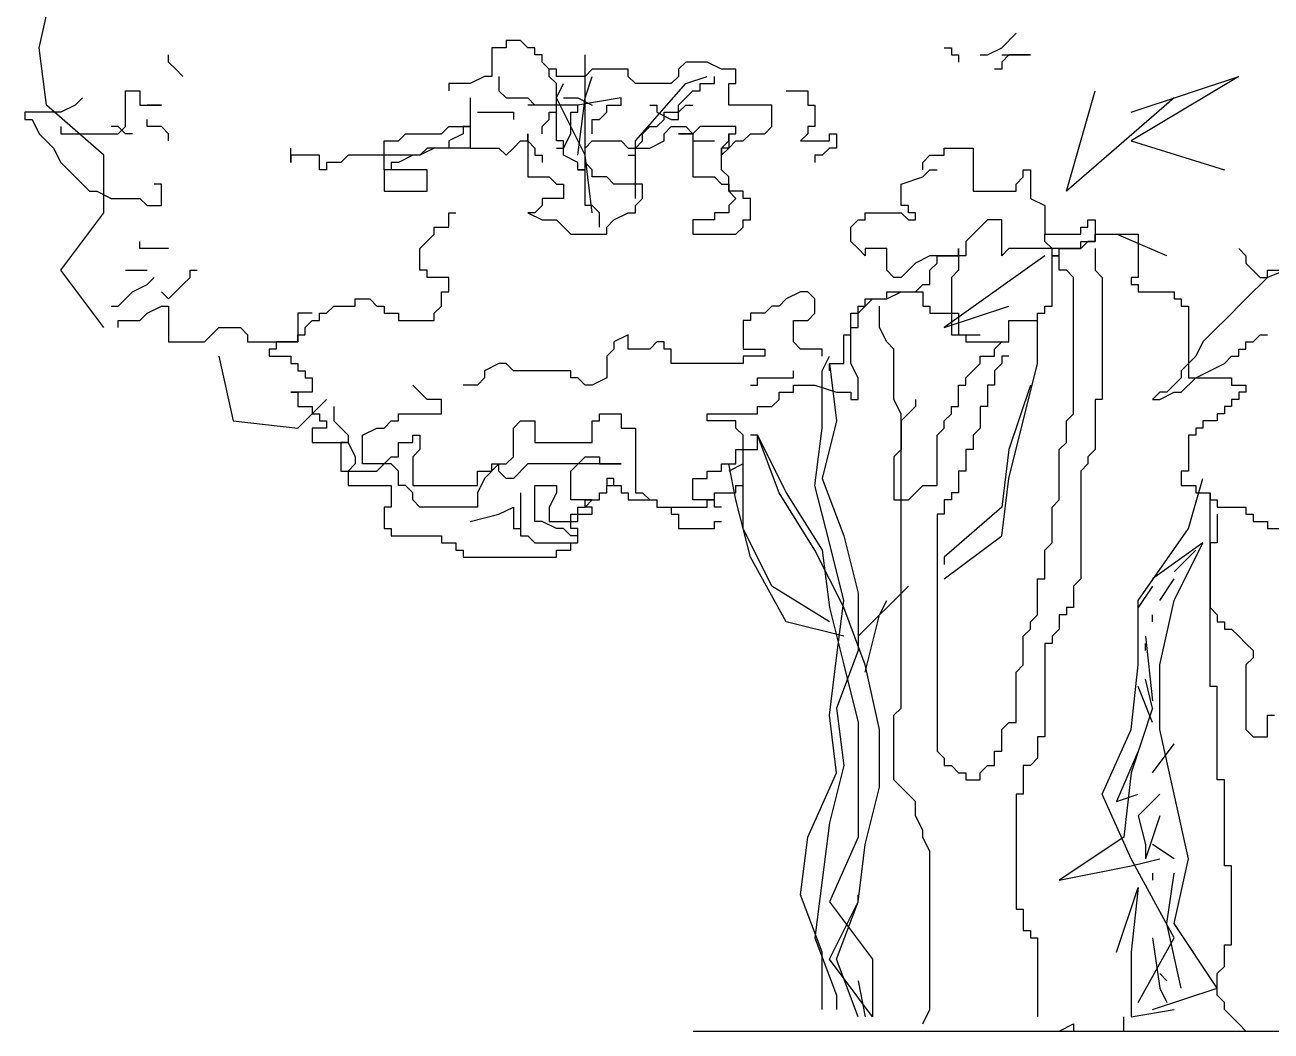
# Model space of a CAD drawing. Header units: millimetres. Extents: x 21129 to 2803301, y -510327 to 166837.
# Drawn here: x 321889 to 328290, y -112889 to -107722 of the extents above; entities that cross this region are included whole.
import ezdxf

# ---------------------------------------------------------------- set-up
doc = ezdxf.new("R2010")
doc.units = ezdxf.units.MM
doc.layers.add('....13_TNT_F_TREE', color=76, linetype='Continuous', transparency=0.5)

# ---------------------------------------------------------------- blocks, each defined once
blk = doc.blocks.new('md-cay2')
for p, q in [((-1679.6, 2525.1), (-1642.7, 2691)), ((792, 2525.1), (828.9, 2562)), ((-443.8, 2543.6), (-480.7, 2543.6)), ((-480.7, 2543.6), (-480.7, 2525.1)), ((-425.4, 2525.1), (-443.8, 2543.6)), ((-1661.1, 2377.7), (-1679.6, 2525.1)), ((-1347.6, 2488.3), (-1347.6, 2506.7)), ((-480.7, 2525.1), (-517.6, 2525.1)), ((-517.6, 2525.1), (-517.6, 2451.4)), ((-406.9, 2525.1), (-425.4, 2525.1)), ((-406.9, 2506.7), (-406.9, 2525.1)), ((-388.5, 2506.7), (-406.9, 2506.7)), ((-388.5, 2488.3), (-388.5, 2506.7)), ((-277.8, 2119.6), (-277.8, 2506.7)), ((644.4, 2525.1), (662.9, 2525.1)), ((662.9, 2525.1), (662.9, 2506.7)), ((662.9, 2506.7), (681.3, 2506.7)), ((681.3, 2506.7), (681.3, 2488.3)), ((736.6, 2506.7), (755.1, 2506.7)), ((755.1, 2506.7), (792, 2525.1)), ((792, 2506.7), (865.7, 2506.7)), ((810.4, 2506.7), (792, 2488.3)), ((865.7, 2506.7), (810.4, 2506.7)), ((-1329.1, 2469.8), (-1347.6, 2488.3)), ((-1310.7, 2451.4), (-1329.1, 2469.8)), ((-370, 2469.8), (-388.5, 2488.3)), ((-351.6, 2469.8), (-370, 2469.8)), ((-370, 2451.4), (-370, 2469.8)), ((-351.6, 2451.4), (-351.6, 2469.8)), ((-259.4, 2469.8), (-277.8, 2451.4)), ((-167.1, 2469.8), (-259.4, 2469.8)), ((-167.1, 2451.4), (-167.1, 2469.8)), ((-19.6, 2488.3), (-38, 2469.8)), ((-38, 2469.8), (-38, 2451.4)), ((35.8, 2488.3), (-19.6, 2488.3)), ((72.6, 2469.8), (35.8, 2488.3)), ((109.5, 2469.8), (72.6, 2469.8)), ((109.5, 2433), (109.5, 2469.8)), ((792, 2469.8), (773.5, 2469.8)), ((792, 2488.3), (792, 2469.8)), ((-572.9, 2433), (-628.2, 2433)), ((-628.2, 2433), (-628.2, 2414.6)), ((-536, 2451.4), (-572.9, 2433)), ((-517.6, 2451.4), (-536, 2451.4)), ((-499.1, 2451.4), (-499.1, 2414.6)), ((-351.6, 2433), (-370, 2451.4)), ((-277.8, 2451.4), (-351.6, 2451.4)), ((-351.6, 2285.5), (-351.6, 2433)), ((-351.6, 2396.1), (-333.1, 2433)), ((-277.8, 2396.1), (-259.4, 2451.4)), ((-148.7, 2433), (-167.1, 2451.4)), ((-56.5, 2433), (-148.7, 2433)), ((-148.7, 2285.5), (-19.6, 2433)), ((-38, 2451.4), (-56.5, 2433)), ((-19.6, 2433), (35.8, 2451.4)), ((17.3, 2433), (54.2, 2433)), ((17.3, 2414.6), (17.3, 2433)), ((54.2, 2433), (54.2, 2451.4)), ((91.1, 2377.7), (91.1, 2433)), ((91.1, 2433), (109.5, 2433)), ((1124, 2359.3), (1400.6, 2451.4)), ((1400.6, 2451.4), (1124, 2285.5)), ((-1458.2, 2322.4), (-1458.2, 2414.6)), ((-1458.2, 2414.6), (-1421.3, 2414.6)), ((-1421.3, 2414.6), (-1421.3, 2377.7)), ((-499.1, 2414.6), (-480.7, 2396.1)), ((-19.6, 2396.1), (-1.1, 2414.6)), ((-1.1, 2414.6), (17.3, 2414.6)), ((238.6, 2414.6), (294, 2414.6)), ((294, 2414.6), (294, 2377.7)), ((958, 2156.5), (1031.7, 2414.6)), ((-1513.6, 2248.7), (-1661.1, 2377.7)), ((-1587.3, 2377.7), (-1624.2, 2359.3)), ((-1568.9, 2396.1), (-1587.3, 2377.7)), ((-1421.3, 2377.7), (-1366, 2377.7)), ((-1366, 2377.7), (-1402.9, 2377.7)), ((-572.9, 2396.1), (-572.9, 2267.1)), ((-480.7, 2396.1), (-425.4, 2396.1)), ((-425.4, 2396.1), (-406.9, 2377.7)), ((-296.2, 2377.7), (-425.4, 2377.7)), ((-277.8, 2248.7), (-351.6, 2396.1)), ((-333.1, 2396.1), (-296.2, 2396.1)), ((-185.6, 2396.1), (-296.2, 2377.7)), ((-296.2, 2396.1), (-259.4, 2377.7)), ((-296.2, 2248.7), (-277.8, 2396.1)), ((-296.2, 2359.3), (-296.2, 2377.7)), ((-222.5, 2359.3), (-222.5, 2377.7)), ((-222.5, 2377.7), (-185.6, 2377.7)), ((-185.6, 2377.7), (-185.6, 2396.1)), ((-111.8, 2377.7), (-93.4, 2377.7)), ((-93.4, 2377.7), (-93.4, 2359.3)), ((-38, 2377.7), (-19.6, 2396.1)), ((-38, 2359.3), (-19.6, 2377.7)), ((-38, 2359.3), (-38, 2377.7)), ((-19.6, 2377.7), (-1.1, 2377.7)), ((201.8, 2377.7), (91.1, 2377.7)), ((201.8, 2322.4), (201.8, 2377.7)), ((294, 2377.7), (312.4, 2377.7)), ((312.4, 2377.7), (312.4, 2322.4)), ((1234.6, 2396.1), (958, 2156.5)), ((-1624.2, 2359.3), (-1716.4, 2359.3)), ((-1716.4, 2359.3), (-1716.4, 2340.8)), ((-1716.4, 2340.8), (-1698, 2340.8)), ((-1698, 2340.8), (-1679.6, 2304)), ((-1402.9, 2322.4), (-1402.9, 2340.8)), ((-554.5, 2359.3), (-462.2, 2359.3)), ((-462.2, 2359.3), (-462.2, 2340.8)), ((-388.5, 2322.4), (-370, 2340.8)), ((-370, 2340.8), (-370, 2359.3)), ((-370, 2359.3), (-351.6, 2359.3)), ((-314.7, 2304), (-314.7, 2359.3)), ((-314.7, 2359.3), (-296.2, 2359.3)), ((-259.4, 2304), (-259.4, 2340.8)), ((-259.4, 2340.8), (-240.9, 2340.8)), ((-240.9, 2340.8), (-222.5, 2359.3)), ((-93.4, 2359.3), (-56.5, 2340.8)), ((-93.4, 2322.4), (-74.9, 2340.8)), ((-74.9, 2340.8), (-74.9, 2359.3)), ((-74.9, 2359.3), (-38, 2359.3)), ((-56.5, 2340.8), (-38, 2340.8)), ((-38, 2340.8), (-38, 2359.3)), ((-1624.2, 2322.4), (-1624.2, 2304)), ((-1476.7, 2322.4), (-1495.1, 2322.4)), ((-1476.7, 2304), (-1458.2, 2322.4)), ((-1458.2, 2304), (-1476.7, 2322.4)), ((-1366, 2322.4), (-1402.9, 2322.4)), ((-1347.6, 2304), (-1366, 2322.4)), ((-646.7, 2304), (-628.2, 2322.4)), ((-628.2, 2322.4), (-572.9, 2322.4)), ((-572.9, 2322.4), (-591.3, 2322.4)), ((-591.3, 2322.4), (-591.3, 2304)), ((-388.5, 2304), (-388.5, 2322.4)), ((-130.2, 2304), (-111.8, 2322.4)), ((-111.8, 2322.4), (-93.4, 2322.4)), ((-74.9, 2304), (-56.5, 2322.4)), ((-56.5, 2322.4), (-19.6, 2322.4)), ((-19.6, 2322.4), (-1.1, 2304)), ((17.3, 2322.4), (-1.1, 2304)), ((109.5, 2322.4), (17.3, 2322.4)), ((109.5, 2304), (109.5, 2322.4)), ((183.3, 2304), (201.8, 2322.4)), ((312.4, 2322.4), (294, 2322.4)), ((294, 2322.4), (294, 2304)), ((-1679.6, 2304), (-1642.7, 2267.1)), ((-1624.2, 2304), (-1476.7, 2304)), ((-1439.8, 2304), (-1458.2, 2304)), ((-1347.6, 2285.5), (-1347.6, 2304)), ((-794.2, 2211.8), (-794.2, 2285.5)), ((-794.2, 2285.5), (-757.3, 2285.5)), ((-757.3, 2285.5), (-738.9, 2304)), ((-738.9, 2304), (-646.7, 2304)), ((-591.3, 2304), (-628.2, 2285.5)), ((-628.2, 2285.5), (-628.2, 2267.1)), ((-462.2, 2267.1), (-443.8, 2285.5)), ((-443.8, 2285.5), (-425.4, 2285.5)), ((-425.4, 2285.5), (-425.4, 2304)), ((-425.4, 2304), (-425.4, 2193.4)), ((-425.4, 2285.5), (-406.9, 2267.1)), ((-333.1, 2285.5), (-351.6, 2285.5)), ((-333.1, 2267.1), (-314.7, 2304)), ((-333.1, 2248.7), (-333.1, 2285.5)), ((-277.8, 2267.1), (-259.4, 2285.5)), ((-259.4, 2285.5), (-185.6, 2285.5)), ((-185.6, 2285.5), (-167.1, 2267.1)), ((-148.7, 2267.1), (-130.2, 2285.5)), ((-148.7, 2138.1), (-148.7, 2285.5)), ((-130.2, 2285.5), (-130.2, 2304)), ((-111.8, 2267.1), (-74.9, 2285.5)), ((-74.9, 2285.5), (-74.9, 2304)), ((-1.1, 2304), (-38, 2304)), ((-38, 2304), (-1.1, 2304)), ((-1.1, 2304), (-1.1, 2193.4)), ((-1.1, 2304), (-1.1, 2285.5)), ((-1.1, 2285.5), (54.2, 2285.5)), ((72.6, 2267.1), (91.1, 2285.5)), ((91.1, 2304), (91.1, 2267.1)), ((91.1, 2285.5), (91.1, 2304)), ((91.1, 2304), (109.5, 2304)), ((91.1, 2267.1), (109.5, 2285.5)), ((109.5, 2285.5), (128, 2285.5)), ((128, 2285.5), (146.4, 2304)), ((146.4, 2304), (183.3, 2304)), ((294, 2304), (275.5, 2285.5)), ((275.5, 2285.5), (349.3, 2285.5)), ((349.3, 2285.5), (349.3, 2304)), ((349.3, 2304), (367.7, 2304)), ((367.7, 2304), (367.7, 2267.1)), ((1124, 2285.5), (1363.7, 2211.8)), ((-1642.7, 2267.1), (-1624.2, 2230.2)), ((-1513.6, 2101.2), (-1513.6, 2248.7)), ((-1034, 2230.2), (-1034, 2267.1)), ((-960.2, 2248.7), (-1034, 2248.7)), ((-1034, 2248.7), (-1034, 2230.2)), ((-960.2, 2211.8), (-960.2, 2248.7)), ((-886.5, 2248.7), (-904.9, 2230.2)), ((-702, 2248.7), (-886.5, 2248.7)), ((-720.5, 2248.7), (-757.3, 2230.2)), ((-702, 2248.7), (-720.5, 2248.7)), ((-683.6, 2267.1), (-702, 2248.7)), ((-665.1, 2267.1), (-702, 2248.7)), ((-572.9, 2267.1), (-683.6, 2267.1)), ((-628.2, 2267.1), (-665.1, 2267.1)), ((-572.9, 2267.1), (-499.1, 2267.1)), ((-499.1, 2267.1), (-480.7, 2248.7)), ((-480.7, 2248.7), (-462.2, 2267.1)), ((-406.9, 2267.1), (-406.9, 2248.7)), ((-406.9, 2248.7), (-388.5, 2248.7)), ((-388.5, 2248.7), (-388.5, 2230.2)), ((-351.6, 2267.1), (-333.1, 2267.1)), ((-296.2, 2230.2), (-333.1, 2248.7)), ((-277.8, 2230.2), (-277.8, 2267.1)), ((-259.4, 2101.2), (-277.8, 2248.7)), ((-167.1, 2267.1), (-111.8, 2267.1)), ((-167.1, 2248.7), (-148.7, 2248.7)), ((-148.7, 2248.7), (-148.7, 2267.1)), ((72.6, 2248.7), (91.1, 2267.1)), ((91.1, 2267.1), (72.6, 2267.1)), ((72.6, 2267.1), (72.6, 2248.7)), ((72.6, 2248.7), (72.6, 2267.1)), ((72.6, 2211.8), (72.6, 2248.7)), ((330.9, 2248.7), (312.4, 2248.7)), ((312.4, 2248.7), (312.4, 2230.2)), ((349.3, 2267.1), (330.9, 2248.7)), ((367.7, 2267.1), (349.3, 2267.1)), ((589.1, 2230.2), (607.5, 2248.7)), ((607.5, 2248.7), (644.4, 2248.7)), ((644.4, 2267.1), (718.2, 2267.1)), ((644.4, 2248.7), (644.4, 2267.1)), ((718.2, 2267.1), (718.2, 2156.5)), ((-1624.2, 2230.2), (-1587.3, 2193.4)), ((-941.8, 2211.8), (-960.2, 2211.8)), ((-904.9, 2230.2), (-941.8, 2230.2)), ((-941.8, 2230.2), (-941.8, 2211.8)), ((-775.8, 2211.8), (-794.2, 2211.8)), ((-794.2, 2211.8), (-794.2, 2156.5)), ((-683.6, 2211.8), (-794.2, 2211.8)), ((-757.3, 2230.2), (-775.8, 2230.2)), ((-775.8, 2230.2), (-775.8, 2211.8)), ((-683.6, 2156.5), (-683.6, 2211.8)), ((-296.2, 2211.8), (-296.2, 2230.2)), ((-296.2, 2211.8), (-277.8, 2211.8)), ((-277.8, 2211.8), (-296.2, 2211.8)), ((-259.4, 2211.8), (-277.8, 2230.2)), ((-259.4, 2193.4), (-259.4, 2211.8)), ((91.1, 2193.4), (72.6, 2211.8)), ((589.1, 2211.8), (589.1, 2230.2)), ((589.1, 2193.4), (607.5, 2211.8)), ((607.5, 2211.8), (626, 2211.8)), ((847.3, 2193.4), (847.3, 2211.8)), ((847.3, 2211.8), (865.7, 2211.8)), ((865.7, 2211.8), (865.7, 2138.1)), ((-1587.3, 2193.4), (-1568.9, 2174.9)), ((-425.4, 2193.4), (-370, 2193.4)), ((-370, 2193.4), (-351.6, 2174.9)), ((-222.5, 2193.4), (-259.4, 2193.4)), ((-204, 2174.9), (-222.5, 2193.4)), ((-1.1, 2193.4), (54.2, 2193.4)), ((54.2, 2193.4), (72.6, 2174.9)), ((91.1, 2156.5), (91.1, 2193.4)), ((533.7, 2174.9), (589.1, 2193.4)), ((828.9, 2174.9), (847.3, 2193.4)), ((-1568.9, 2174.9), (-1550.4, 2156.5)), ((-1550.4, 2156.5), (-1532, 2156.5)), ((-1532, 2156.5), (-1495.1, 2138.1)), ((-1366, 2174.9), (-1384.4, 2174.9)), ((-1366, 2119.6), (-1366, 2174.9)), ((-794.2, 2156.5), (-683.6, 2156.5)), ((-351.6, 2174.9), (-333.1, 2174.9)), ((-333.1, 2174.9), (-333.1, 2138.1)), ((-130.2, 2174.9), (-204, 2174.9)), ((-130.2, 2138.1), (-130.2, 2174.9)), ((72.6, 2174.9), (91.1, 2174.9)), ((91.1, 2174.9), (91.1, 2156.5)), ((91.1, 2156.5), (109.5, 2138.1)), ((128, 2156.5), (91.1, 2156.5)), ((128, 2138.1), (128, 2156.5)), ((533.7, 2119.6), (533.7, 2174.9)), ((718.2, 2156.5), (828.9, 2156.5)), ((828.9, 2156.5), (828.9, 2174.9)), ((-1495.1, 2138.1), (-1421.3, 2138.1)), ((-1421.3, 2138.1), (-1402.9, 2119.6)), ((-1402.9, 2119.6), (-1366, 2119.6)), ((-388.5, 2119.6), (-406.9, 2101.2)), ((-333.1, 2138.1), (-388.5, 2138.1)), ((-388.5, 2138.1), (-388.5, 2119.6)), ((-259.4, 2119.6), (-277.8, 2119.6)), ((-240.9, 2101.2), (-259.4, 2119.6)), ((-148.7, 2119.6), (-130.2, 2138.1)), ((-148.7, 2101.2), (-148.7, 2119.6)), ((109.5, 2138.1), (91.1, 2119.6)), ((91.1, 2119.6), (91.1, 2101.2)), ((146.4, 2138.1), (128, 2138.1)), ((146.4, 2082.8), (146.4, 2138.1)), ((552.2, 2119.6), (533.7, 2119.6)), ((552.2, 2101.2), (552.2, 2119.6)), ((865.7, 2138.1), (902.6, 2119.6)), ((902.6, 2119.6), (902.6, 2045.9)), ((-1624.2, 1953.8), (-1513.6, 2101.2)), ((-628.2, 2064.3), (-628.2, 2101.2)), ((-628.2, 2101.2), (-609.8, 2101.2)), ((-425.4, 2101.2), (-388.5, 2082.8)), ((-406.9, 2101.2), (-425.4, 2101.2)), ((-388.5, 2082.8), (-351.6, 2082.8)), ((-351.6, 2082.8), (-314.7, 2045.9)), ((-240.9, 2064.3), (-240.9, 2101.2)), ((-222.5, 2064.3), (-204, 2082.8)), ((-204, 2082.8), (-167.1, 2101.2)), ((-167.1, 2101.2), (-148.7, 2101.2)), ((54.2, 2082.8), (-1.1, 2082.8)), ((-1.1, 2082.8), (-1.1, 2045.9)), ((91.1, 2101.2), (54.2, 2101.2)), ((54.2, 2101.2), (54.2, 2082.8)), ((128, 2064.3), (128, 2082.8)), ((128, 2082.8), (146.4, 2082.8)), ((404.6, 2064.3), (423.1, 2082.8)), ((423.1, 2082.8), (441.5, 2082.8)), ((441.5, 2082.8), (441.5, 2101.2)), ((441.5, 2101.2), (533.7, 2101.2)), ((533.7, 2101.2), (552.2, 2082.8)), ((570.6, 2101.2), (552.2, 2101.2)), ((552.2, 2082.8), (570.6, 2082.8)), ((570.6, 2082.8), (570.6, 2101.2)), ((755.1, 2082.8), (736.6, 2064.3)), ((792, 2082.8), (755.1, 2082.8)), ((792, 1990.6), (792, 2082.8)), ((1013.3, 2064.3), (1013.3, 2082.8)), ((1013.3, 2082.8), (1031.7, 2082.8)), ((1031.7, 2082.8), (1031.7, 2027.5)), ((-665.1, 2045.9), (-665.1, 2064.3)), ((-665.1, 2064.3), (-628.2, 2064.3)), ((-222.5, 2045.9), (-222.5, 2064.3)), ((109.5, 2045.9), (128, 2064.3)), ((404.6, 2027.5), (404.6, 2064.3)), ((736.6, 2064.3), (699.7, 2027.5)), ((994.8, 2045.9), (994.8, 2064.3)), ((994.8, 2064.3), (1013.3, 2064.3)), ((-1421.3, 2009.1), (-1421.3, 2027.5)), ((-702, 2009.1), (-665.1, 2045.9)), ((-314.7, 2045.9), (-222.5, 2045.9)), ((-1.1, 2045.9), (109.5, 2045.9)), ((423.1, 2009.1), (404.6, 2027.5)), ((699.7, 2027.5), (699.7, 1990.6)), ((902.6, 2027.5), (902.6, 2045.9)), ((902.6, 2045.9), (994.8, 2045.9)), ((921.1, 2009.1), (902.6, 2027.5)), ((994.8, 2009.1), (994.8, 2027.5)), ((994.8, 2027.5), (1031.7, 2027.5)), ((1013.3, 2027.5), (994.8, 2009.1)), ((1031.7, 2027.5), (1013.3, 2027.5)), ((1031.7, 2027.5), (1031.7, 2045.9)), ((1031.7, 2045.9), (1142.4, 2045.9)), ((1216.2, 1990.6), (1087.1, 2045.9)), ((1142.4, 2045.9), (1142.4, 1935.3)), ((-1347.6, 2009.1), (-1421.3, 2009.1)), ((-702, 1953.8), (-702, 2009.1)), ((441.5, 1990.6), (423.1, 2009.1)), ((441.5, 2009.1), (441.5, 1990.6)), ((496.9, 2009.1), (441.5, 2009.1)), ((496.9, 1953.8), (496.9, 2009.1)), ((607.5, 1990.6), (570.6, 1972.2)), ((699.7, 1990.6), (607.5, 1990.6)), ((626, 1972.2), (626, 1990.6)), ((626, 1990.6), (681.3, 1990.6)), ((902.6, 1990.6), (644.4, 1806.3)), ((681.3, 1990.6), (681.3, 2009.1)), ((681.3, 2009.1), (681.3, 1953.8)), ((810.4, 2009.1), (792, 1990.6)), ((994.8, 2009.1), (810.4, 2009.1)), ((921.1, 1990.6), (921.1, 2009.1)), ((921.1, 1861.6), (921.1, 1990.6)), ((921.1, 1990.6), (939.5, 1990.6)), ((939.5, 1990.6), (921.1, 1990.6)), ((939.5, 1990.6), (939.5, 2009.1)), ((939.5, 2009.1), (994.8, 2009.1)), ((939.5, 1953.8), (939.5, 1990.6)), ((1031.7, 2009.1), (1031.7, 1953.8)), ((1400.6, 2009.1), (1419.1, 1990.6)), ((1419.1, 1990.6), (1419.1, 1972.2)), ((-1513.6, 1806.3), (-1624.2, 1953.8)), ((-1458.2, 1953.8), (-1402.9, 1953.8)), ((-1292.2, 1935.3), (-1292.2, 1953.8)), ((-1292.2, 1953.8), (-1273.8, 1953.8)), ((-683.6, 1953.8), (-702, 1953.8)), ((-683.6, 1935.3), (-683.6, 1953.8)), ((515.3, 1935.3), (496.9, 1953.8)), ((570.6, 1972.2), (533.7, 1935.3)), ((607.5, 1953.8), (626, 1972.2)), ((607.5, 1916.9), (607.5, 1953.8)), ((681.3, 1953.8), (662.9, 1935.3)), ((958, 1953.8), (939.5, 1953.8)), ((976.4, 1935.3), (958, 1953.8)), ((1031.7, 1953.8), (1050.2, 1935.3)), ((1419.1, 1972.2), (1456, 1935.3)), ((1566.6, 1972.2), (1474.4, 1935.3)), ((1474.4, 1935.3), (1474.4, 1953.8)), ((1474.4, 1953.8), (1511.3, 1953.8)), ((-1402.9, 1916.9), (-1384.4, 1935.3)), ((-1310.7, 1916.9), (-1292.2, 1935.3)), ((-628.2, 1935.3), (-683.6, 1935.3)), ((-628.2, 1898.5), (-628.2, 1935.3)), ((533.7, 1935.3), (515.3, 1935.3)), ((662.9, 1935.3), (662.9, 1843.2)), ((976.4, 1585.1), (976.4, 1935.3)), ((1050.2, 1935.3), (1050.2, 1622)), ((1142.4, 1935.3), (1124, 1935.3)), ((1124, 1935.3), (1124, 1916.9)), ((1474.4, 1935.3), (1419.1, 1880)), ((1456, 1935.3), (1474.4, 1935.3)), ((-1476.7, 1861.6), (-1439.8, 1898.5)), ((-1439.8, 1898.5), (-1402.9, 1916.9)), ((-1366, 1898.5), (-1347.6, 1880)), ((-1347.6, 1880), (-1310.7, 1916.9)), ((-646.7, 1861.6), (-646.7, 1898.5)), ((-646.7, 1898.5), (-628.2, 1898.5)), ((275.5, 1898.5), (238.6, 1880)), ((294, 1898.5), (275.5, 1898.5)), ((312.4, 1880), (294, 1898.5)), ((496.9, 1880), (496.9, 1898.5)), ((496.9, 1880), (533.7, 1898.5)), ((496.9, 1898.5), (589.1, 1898.5)), ((533.7, 1898.5), (570.6, 1898.5)), ((570.6, 1898.5), (589.1, 1916.9)), ((589.1, 1916.9), (607.5, 1916.9)), ((589.1, 1898.5), (589.1, 1861.6)), ((1124, 1916.9), (1142.4, 1916.9)), ((1142.4, 1916.9), (1142.4, 1898.5)), ((1142.4, 1898.5), (1234.6, 1898.5)), ((1234.6, 1898.5), (1234.6, 1880)), ((-1495.1, 1861.6), (-1476.7, 1861.6)), ((-1402.9, 1843.2), (-1366, 1861.6)), ((-1366, 1861.6), (-1347.6, 1861.6)), ((-1347.6, 1861.6), (-1347.6, 1769.4)), ((-941.8, 1843.2), (-923.3, 1861.6)), ((-923.3, 1861.6), (-868, 1861.6)), ((-868, 1861.6), (-868, 1880)), ((-868, 1880), (-831.1, 1880)), ((-831.1, 1880), (-812.7, 1861.6)), ((-812.7, 1861.6), (-794.2, 1861.6)), ((-794.2, 1861.6), (-794.2, 1843.2)), ((-665.1, 1843.2), (-646.7, 1861.6)), ((201.8, 1861.6), (183.3, 1843.2)), ((220.2, 1861.6), (201.8, 1861.6)), ((238.6, 1880), (220.2, 1861.6)), ((312.4, 1843.2), (312.4, 1880)), ((423.1, 1806.3), (423.1, 1861.6)), ((423.1, 1861.6), (441.5, 1861.6)), ((423.1, 1843.2), (441.5, 1861.6)), ((441.5, 1861.6), (441.5, 1880)), ((441.5, 1880), (496.9, 1880)), ((441.5, 1861.6), (460, 1880)), ((460, 1880), (496.9, 1880)), ((478.4, 1806.3), (478.4, 1861.6)), ((589.1, 1861.6), (607.5, 1861.6)), ((607.5, 1861.6), (607.5, 1843.2)), ((644.4, 1806.3), (810.4, 1861.6)), ((902.6, 1843.2), (902.6, 1861.6)), ((902.6, 1861.6), (921.1, 1861.6)), ((1234.6, 1880), (1253.1, 1880)), ((1253.1, 1880), (1253.1, 1861.6)), ((1253.1, 1861.6), (1271.5, 1861.6)), ((1271.5, 1861.6), (1271.5, 1677.3)), ((1419.1, 1880), (1363.7, 1824.7)), ((-1476.7, 1806.3), (-1476.7, 1824.7)), ((-1476.7, 1824.7), (-1421.3, 1824.7)), ((-1421.3, 1824.7), (-1402.9, 1843.2)), ((-978.7, 1843.2), (-1015.6, 1843.2)), ((-1015.6, 1843.2), (-1015.6, 1769.4)), ((-997.1, 1806.3), (-978.7, 1824.7)), ((-978.7, 1824.7), (-960.2, 1824.7)), ((-960.2, 1824.7), (-960.2, 1843.2)), ((-960.2, 1843.2), (-941.8, 1843.2)), ((-794.2, 1843.2), (-757.3, 1843.2)), ((-757.3, 1843.2), (-757.3, 1824.7)), ((-757.3, 1824.7), (-665.1, 1824.7)), ((-665.1, 1824.7), (-665.1, 1843.2)), ((146.4, 1824.7), (128, 1824.7)), ((128, 1824.7), (128, 1751)), ((183.3, 1843.2), (146.4, 1843.2)), ((146.4, 1843.2), (146.4, 1824.7)), ((257.1, 1769.4), (257.1, 1824.7)), ((257.1, 1824.7), (294, 1824.7)), ((294, 1824.7), (312.4, 1843.2)), ((404.6, 1714.1), (404.6, 1843.2)), ((404.6, 1843.2), (423.1, 1843.2)), ((607.5, 1843.2), (662.9, 1843.2)), ((662.9, 1843.2), (662.9, 1787.9)), ((662.9, 1843.2), (681.3, 1843.2)), ((681.3, 1843.2), (681.3, 1787.9)), ((810.4, 1769.4), (810.4, 1824.7)), ((810.4, 1824.7), (884.2, 1824.7)), ((884.2, 1824.7), (884.2, 1843.2)), ((884.2, 1843.2), (902.6, 1843.2)), ((884.2, 1714.1), (884.2, 1824.7)), ((1363.7, 1824.7), (1345.3, 1806.3)), ((-1236.9, 1787.9), (-1218.4, 1806.3)), ((-1218.4, 1806.3), (-1163.1, 1806.3)), ((-1163.1, 1806.3), (-1144.7, 1787.9)), ((-997.1, 1787.9), (-997.1, 1806.3)), ((404.6, 1787.9), (404.6, 1806.3)), ((404.6, 1806.3), (423.1, 1806.3)), ((496.9, 1769.4), (478.4, 1806.3)), ((1345.3, 1806.3), (1308.4, 1769.4)), ((-1347.6, 1769.4), (-1255.3, 1769.4)), ((-1255.3, 1769.4), (-1236.9, 1787.9)), ((-1144.7, 1787.9), (-1144.7, 1769.4)), ((-1144.7, 1769.4), (-1015.6, 1769.4)), ((-1015.6, 1769.4), (-1070.9, 1769.4)), ((-1070.9, 1769.4), (-1070.9, 1751)), ((-1015.6, 1769.4), (-1015.6, 1787.9)), ((-1015.6, 1787.9), (-997.1, 1787.9)), ((-167.1, 1787.9), (-204, 1769.4)), ((-204, 1769.4), (-204, 1751)), ((-167.1, 1751), (-167.1, 1787.9)), ((-93.4, 1769.4), (-111.8, 1751)), ((-74.9, 1769.4), (-93.4, 1769.4)), ((-74.9, 1751), (-74.9, 1769.4)), ((275.5, 1751), (257.1, 1769.4)), ((386.2, 1714.1), (386.2, 1787.9)), ((386.2, 1787.9), (404.6, 1787.9)), ((515.3, 1751), (496.9, 1769.4)), ((662.9, 1787.9), (699.7, 1787.9)), ((681.3, 1787.9), (736.6, 1787.9)), ((699.7, 1787.9), (699.7, 1769.4)), ((699.7, 1769.4), (810.4, 1769.4)), ((773.5, 1751), (792, 1769.4)), ((1308.4, 1769.4), (1290, 1732.6)), ((1419.1, 1751), (1419.1, 1769.4)), ((1419.1, 1769.4), (1437.5, 1769.4)), ((1437.5, 1769.4), (1456, 1787.9)), ((1456, 1787.9), (1474.4, 1787.9)), ((-1218.4, 1732.6), (-1181.6, 1566.7)), ((-1070.9, 1751), (-1089.3, 1751)), ((-1089.3, 1751), (-1089.3, 1732.6)), ((-1089.3, 1732.6), (-1034, 1732.6)), ((-1034, 1732.6), (-1034, 1714.1)), ((-204, 1751), (-222.5, 1732.6)), ((-222.5, 1732.6), (-222.5, 1677.3)), ((-111.8, 1751), (-167.1, 1751)), ((-56.5, 1751), (-74.9, 1751)), ((-56.5, 1714.1), (-56.5, 1751)), ((128, 1751), (183.3, 1751)), ((183.3, 1732.6), (128, 1732.6)), ((128, 1732.6), (128, 1714.1)), ((183.3, 1751), (183.3, 1732.6)), ((330.9, 1751), (275.5, 1751)), ((330.9, 1732.6), (330.9, 1751)), ((330.9, 1695.7), (349.3, 1732.6)), ((515.3, 1622), (515.3, 1751)), ((736.6, 1714.1), (736.6, 1732.6)), ((736.6, 1732.6), (773.5, 1732.6)), ((773.5, 1732.6), (773.5, 1751)), ((810.4, 1732.6), (792, 1732.6)), ((792, 1732.6), (792, 1714.1)), ((1290, 1732.6), (1253.1, 1695.7)), ((1363.7, 1714.1), (1382.2, 1732.6)), ((1382.2, 1732.6), (1400.6, 1732.6)), ((1400.6, 1732.6), (1400.6, 1751)), ((1400.6, 1751), (1419.1, 1751)), ((-1034, 1714.1), (-1015.6, 1714.1)), ((-1015.6, 1714.1), (-1015.6, 1695.7)), ((-499.1, 1714.1), (-536, 1695.7)), ((-480.7, 1714.1), (-499.1, 1714.1)), ((-462.2, 1695.7), (-480.7, 1714.1)), ((128, 1714.1), (-56.5, 1714.1)), ((349.3, 1695.7), (349.3, 1714.1)), ((349.3, 1714.1), (386.2, 1714.1)), ((349.3, 1714.1), (367.7, 1566.7)), ((423.1, 1677.3), (404.6, 1714.1)), ((699.7, 1677.3), (736.6, 1714.1)), ((792, 1714.1), (773.5, 1695.7)), ((810.4, 1419.2), (884.2, 1714.1)), ((1290, 1677.3), (1363.7, 1714.1)), ((-1015.6, 1695.7), (-997.1, 1695.7)), ((-997.1, 1695.7), (-997.1, 1677.3)), ((-997.1, 1677.3), (-978.7, 1677.3)), ((-978.7, 1677.3), (-978.7, 1640.4)), ((-536, 1677.3), (-554.5, 1658.9)), ((-536, 1695.7), (-536, 1677.3)), ((-314.7, 1695.7), (-462.2, 1695.7)), ((-314.7, 1677.3), (-314.7, 1695.7)), ((-296.2, 1677.3), (-314.7, 1677.3)), ((-277.8, 1658.9), (-296.2, 1677.3)), ((-222.5, 1677.3), (-259.4, 1658.9)), ((164.9, 1658.9), (164.9, 1677.3)), ((164.9, 1677.3), (257.1, 1677.3)), ((257.1, 1677.3), (257.1, 1695.7)), ((330.9, 1548.3), (330.9, 1695.7)), ((423.1, 1622), (423.1, 1677.3)), ((699.7, 1658.9), (699.7, 1677.3)), ((773.5, 1695.7), (773.5, 1658.9)), ((1253.1, 1677.3), (1216.2, 1640.4)), ((1253.1, 1695.7), (1253.1, 1677.3)), ((1253.1, 1640.4), (1290, 1677.3)), ((1271.5, 1677.3), (1382.2, 1677.3)), ((1382.2, 1677.3), (1382.2, 1658.9)), ((-978.7, 1640.4), (-1034, 1640.4)), ((-1034, 1640.4), (-1015.6, 1640.4)), ((-1015.6, 1640.4), (-1015.6, 1603.6)), ((-683.6, 1622), (-720.5, 1658.9)), ((-554.5, 1658.9), (-591.3, 1658.9)), ((-259.4, 1658.9), (-277.8, 1658.9)), ((146.4, 1658.9), (164.9, 1658.9)), ((220.2, 1622), (220.2, 1640.4)), ((220.2, 1640.4), (257.1, 1640.4)), ((257.1, 1640.4), (257.1, 1658.9)), ((257.1, 1658.9), (312.4, 1658.9)), ((312.4, 1658.9), (367.7, 1640.4)), ((367.7, 1640.4), (404.6, 1640.4)), ((404.6, 1640.4), (404.6, 1622)), ((681.3, 1658.9), (699.7, 1658.9)), ((681.3, 1603.6), (681.3, 1658.9)), ((773.5, 1658.9), (755.1, 1658.9)), ((755.1, 1658.9), (755.1, 1603.6)), ((865.7, 1658.9), (810.4, 1493)), ((1197.7, 1640.4), (1179.3, 1622)), ((1216.2, 1640.4), (1197.7, 1640.4)), ((1197.7, 1622), (1234.6, 1640.4)), ((1234.6, 1640.4), (1253.1, 1640.4)), ((1382.2, 1658.9), (1419.1, 1658.9)), ((1419.1, 1640.4), (1400.6, 1640.4)), ((1400.6, 1640.4), (1400.6, 1622)), ((1419.1, 1658.9), (1419.1, 1640.4)), ((-1015.6, 1548.3), (-941.8, 1622)), ((-1015.6, 1603.6), (-978.7, 1603.6)), ((-978.7, 1603.6), (-978.7, 1585.1)), ((-923.3, 1603.6), (-923.3, 1566.7)), ((-646.7, 1622), (-683.6, 1622)), ((-646.7, 1585.1), (-646.7, 1622)), ((164.9, 1585.1), (164.9, 1603.6)), ((164.9, 1603.6), (201.8, 1603.6)), ((201.8, 1603.6), (220.2, 1622)), ((404.6, 1622), (423.1, 1622)), ((533.7, 1585.1), (515.3, 1622)), ((570.6, 1603.6), (533.7, 1566.7)), ((570.6, 1622), (570.6, 1603.6)), ((662.9, 1585.1), (662.9, 1603.6)), ((662.9, 1603.6), (681.3, 1603.6)), ((755.1, 1603.6), (736.6, 1603.6)), ((736.6, 1603.6), (736.6, 1548.3)), ((1050.2, 1622), (1031.7, 1622)), ((1031.7, 1622), (1031.7, 1493)), ((1179.3, 1622), (1197.7, 1622)), ((1382.2, 1603.6), (1363.7, 1603.6)), ((1363.7, 1603.6), (1363.7, 1585.1)), ((1400.6, 1622), (1382.2, 1622)), ((1382.2, 1622), (1382.2, 1603.6)), ((-978.7, 1585.1), (-960.2, 1585.1)), ((-960.2, 1585.1), (-960.2, 1566.7)), ((-757.3, 1566.7), (-757.3, 1585.1)), ((-757.3, 1585.1), (-646.7, 1585.1)), ((-240.9, 1566.7), (-240.9, 1585.1)), ((-240.9, 1585.1), (-185.6, 1585.1)), ((-185.6, 1585.1), (-185.6, 1548.3)), ((35.8, 1585.1), (164.9, 1585.1)), ((35.8, 1566.7), (35.8, 1585.1)), ((533.7, 829.4), (533.7, 1585.1)), ((644.4, 1566.7), (662.9, 1585.1)), ((958, 1566.7), (976.4, 1585.1)), ((1363.7, 1585.1), (1345.3, 1585.1)), ((1345.3, 1585.1), (1345.3, 1566.7)), ((-1181.6, 1566.7), (-1015.6, 1548.3)), ((-941.8, 1548.3), (-978.7, 1548.3)), ((-978.7, 1548.3), (-978.7, 1511.4)), ((-960.2, 1566.7), (-941.8, 1566.7)), ((-941.8, 1566.7), (-941.8, 1548.3)), ((-923.3, 1566.7), (-886.5, 1529.8)), ((-849.6, 1529.8), (-812.7, 1548.3)), ((-812.7, 1548.3), (-794.2, 1548.3)), ((-794.2, 1548.3), (-775.8, 1566.7)), ((-775.8, 1566.7), (-757.3, 1566.7)), ((-462.2, 1548.3), (-443.8, 1566.7)), ((-462.2, 1474.5), (-462.2, 1548.3)), ((-443.8, 1566.7), (-406.9, 1566.7)), ((-406.9, 1566.7), (-406.9, 1511.4)), ((-259.4, 1511.4), (-259.4, 1566.7)), ((-259.4, 1566.7), (-240.9, 1566.7)), ((-185.6, 1548.3), (-148.7, 1548.3)), ((-148.7, 1548.3), (-148.7, 1382.4)), ((109.5, 1566.7), (35.8, 1566.7)), ((109.5, 1548.3), (109.5, 1566.7)), ((128, 1529.8), (109.5, 1548.3)), ((312.4, 1400.8), (330.9, 1548.3)), ((367.7, 1566.7), (330.9, 1419.2)), ((533.7, 1566.7), (533.7, 1493)), ((626, 1529.8), (644.4, 1548.3)), ((644.4, 1548.3), (644.4, 1566.7)), ((736.6, 1548.3), (718.2, 1529.8)), ((958, 1511.4), (958, 1566.7)), ((1308.4, 1548.3), (1290, 1548.3)), ((1290, 1548.3), (1290, 1529.8)), ((1345.3, 1566.7), (1308.4, 1566.7)), ((1308.4, 1566.7), (1308.4, 1548.3)), ((-978.7, 1511.4), (-886.5, 1511.4)), ((-886.5, 1511.4), (-904.9, 1511.4)), ((-904.9, 1511.4), (-904.9, 1437.7)), ((-886.5, 1529.8), (-886.5, 1511.4)), ((-886.5, 1511.4), (-868, 1474.5)), ((-849.6, 1456.1), (-849.6, 1529.8)), ((-757.3, 1474.5), (-757.3, 1511.4)), ((-757.3, 1511.4), (-720.5, 1511.4)), ((-720.5, 1511.4), (-720.5, 1529.8)), ((-720.5, 1529.8), (-702, 1529.8)), ((-702, 1529.8), (-702, 1493)), ((-406.9, 1511.4), (-259.4, 1511.4)), ((128, 1400.8), (128, 1529.8)), ((164.9, 1529.8), (146.4, 1529.8)), ((164.9, 1493), (164.9, 1529.8)), ((220.2, 1382.4), (164.9, 1529.8)), ((164.9, 1529.8), (238.6, 1382.4)), ((626, 1400.8), (626, 1529.8)), ((718.2, 1529.8), (718.2, 1493)), ((939.5, 1493), (958, 1511.4)), ((1290, 1529.8), (1271.5, 1529.8)), ((1271.5, 1529.8), (1271.5, 1437.7)), ((-868, 1474.5), (-868, 1456.1)), ((-794.2, 1456.1), (-775.8, 1474.5)), ((-775.8, 1474.5), (-757.3, 1474.5)), ((-702, 1493), (-720.5, 1474.5)), ((-720.5, 1474.5), (-720.5, 1400.8)), ((-480.7, 1456.1), (-462.2, 1474.5)), ((-314.7, 1437.7), (-277.8, 1474.5)), ((-277.8, 1474.5), (-240.9, 1474.5)), ((-240.9, 1474.5), (-240.9, 1456.1)), ((109.5, 1456.1), (109.5, 1493)), ((109.5, 1493), (164.9, 1493)), ((533.7, 1493), (515.3, 1474.5)), ((515.3, 1474.5), (515.3, 1363.9)), ((718.2, 1493), (699.7, 1493)), ((699.7, 1493), (699.7, 1437.7)), ((810.4, 1493), (792, 1345.5)), ((939.5, 1363.9), (939.5, 1493)), ((1031.7, 1493), (1013.3, 1474.5)), ((1013.3, 1474.5), (1013.3, 1456.1)), ((-868, 1456.1), (-886.5, 1437.7)), ((-775.8, 1456.1), (-849.6, 1456.1)), ((-812.7, 1437.7), (-794.2, 1456.1)), ((-757.3, 1437.7), (-775.8, 1456.1)), ((-499.1, 1456.1), (-536, 1419.2)), ((-517.6, 1437.7), (-517.6, 1456.1)), ((-517.6, 1456.1), (-480.7, 1456.1)), ((-499.1, 1437.7), (-499.1, 1456.1)), ((-425.4, 1456.1), (-462.2, 1419.2)), ((-185.6, 1456.1), (-425.4, 1456.1)), ((-240.9, 1456.1), (-185.6, 1456.1)), ((72.6, 1437.7), (72.6, 1456.1)), ((72.6, 1456.1), (109.5, 1456.1)), ((128, 1456.1), (91.1, 1437.7)), ((109.5, 1363.9), (91.1, 1456.1)), ((128, 1290.2), (128, 1456.1)), ((1013.3, 1456.1), (994.8, 1437.7)), ((-904.9, 1437.7), (-886.5, 1437.7)), ((-886.5, 1437.7), (-886.5, 1400.8)), ((-886.5, 1437.7), (-812.7, 1437.7)), ((-757.3, 1400.8), (-757.3, 1437.7)), ((-554.5, 1400.8), (-554.5, 1437.7)), ((-554.5, 1437.7), (-517.6, 1437.7)), ((-536, 1419.2), (-554.5, 1382.4)), ((-480.7, 1419.2), (-499.1, 1437.7)), ((-462.2, 1419.2), (-480.7, 1419.2)), ((-314.7, 1363.9), (-314.7, 1437.7)), ((-204, 1419.2), (-222.5, 1419.2)), ((-222.5, 1419.2), (-222.5, 1400.8)), ((-204, 1400.8), (-204, 1419.2)), ((-1.1, 1363.9), (-1.1, 1419.2)), ((-1.1, 1419.2), (35.8, 1419.2)), ((35.8, 1437.7), (72.6, 1437.7)), ((35.8, 1419.2), (35.8, 1437.7)), ((330.9, 1419.2), (386.2, 1271.8)), ((699.7, 1437.7), (681.3, 1437.7)), ((681.3, 1437.7), (681.3, 1382.4)), ((792, 1271.8), (810.4, 1419.2)), ((994.8, 1437.7), (994.8, 1161.2)), ((1271.5, 1437.7), (1253.1, 1437.7)), ((1253.1, 1437.7), (1253.1, 1400.8)), ((1271.5, 1290.2), (1308.4, 1419.2)), ((-886.5, 1400.8), (-775.8, 1400.8)), ((-775.8, 1400.8), (-775.8, 1345.5)), ((-738.9, 1400.8), (-757.3, 1400.8)), ((-720.5, 1382.4), (-738.9, 1400.8)), ((-720.5, 1400.8), (-554.5, 1400.8)), ((-720.5, 1363.9), (-720.5, 1382.4)), ((-554.5, 1382.4), (-554.5, 1345.5)), ((-443.8, 1382.4), (-443.8, 1290.2)), ((-406.9, 1400.8), (-351.6, 1400.8)), ((-406.9, 1308.7), (-406.9, 1400.8)), ((-351.6, 1382.4), (-370, 1345.5)), ((-351.6, 1400.8), (-351.6, 1382.4)), ((-240.9, 1363.9), (-240.9, 1382.4)), ((-240.9, 1382.4), (-222.5, 1382.4)), ((-222.5, 1382.4), (-222.5, 1400.8)), ((-222.5, 1400.8), (-204, 1400.8)), ((-222.5, 1400.8), (-185.6, 1400.8)), ((-185.6, 1400.8), (-185.6, 1382.4)), ((-185.6, 1382.4), (-167.1, 1382.4)), ((-167.1, 1382.4), (-167.1, 1363.9)), ((-148.7, 1382.4), (-130.2, 1382.4)), ((-130.2, 1382.4), (-111.8, 1363.9)), ((54.2, 1382.4), (109.5, 1382.4)), ((54.2, 1363.9), (54.2, 1382.4)), ((109.5, 1382.4), (109.5, 1400.8)), ((109.5, 1400.8), (128, 1400.8)), ((312.4, 1234.9), (220.2, 1382.4)), ((238.6, 1382.4), (330.9, 1234.9)), ((349.3, 1253.4), (312.4, 1400.8)), ((552.2, 1363.9), (589.1, 1400.8)), ((589.1, 1400.8), (626, 1400.8)), ((681.3, 1382.4), (662.9, 1382.4)), ((662.9, 1382.4), (662.9, 1363.9)), ((1253.1, 1400.8), (1290, 1400.8)), ((1290, 1400.8), (1290, 1382.4)), ((1290, 1382.4), (1326.8, 1382.4)), ((1326.8, 1382.4), (1326.8, 1363.9)), ((1326.8, 884.7), (1326.8, 1382.4)), ((-775.8, 1345.5), (-794.2, 1345.5)), ((-794.2, 1345.5), (-794.2, 1290.2)), ((-702, 1345.5), (-720.5, 1363.9)), ((-554.5, 1345.5), (-702, 1345.5)), ((-499.1, 1327.1), (-462.2, 1345.5)), ((-462.2, 1345.5), (-462.2, 1290.2)), ((-370, 1345.5), (-370, 1308.7)), ((-259.4, 1363.9), (-314.7, 1363.9)), ((-296.2, 1308.7), (-296.2, 1345.5)), ((-296.2, 1345.5), (-277.8, 1345.5)), ((-277.8, 1345.5), (-277.8, 1363.9)), ((-277.8, 1363.9), (-240.9, 1363.9)), ((-277.8, 1345.5), (-259.4, 1363.9)), ((-259.4, 1345.5), (-277.8, 1345.5)), ((-259.4, 1327.1), (-259.4, 1345.5)), ((-167.1, 1363.9), (-93.4, 1363.9)), ((-111.8, 1363.9), (-93.4, 1363.9)), ((-93.4, 1363.9), (-93.4, 1345.5)), ((-93.4, 1363.9), (-93.4, 1345.5)), ((-93.4, 1345.5), (-56.5, 1345.5)), ((-93.4, 1345.5), (35.8, 1345.5)), ((-56.5, 1345.5), (-56.5, 1327.1)), ((54.2, 1363.9), (-1.1, 1363.9)), ((35.8, 1363.9), (54.2, 1363.9)), ((35.8, 1345.5), (35.8, 1363.9)), ((54.2, 1345.5), (54.2, 1363.9)), ((72.6, 1345.5), (54.2, 1345.5)), ((146.4, 1216.5), (109.5, 1363.9)), ((515.3, 1363.9), (552.2, 1363.9)), ((662.9, 1363.9), (644.4, 1363.9)), ((644.4, 1363.9), (644.4, 1327.1)), ((792, 1345.5), (644.4, 1216.5)), ((921.1, 1345.5), (939.5, 1363.9)), ((921.1, 1253.4), (921.1, 1345.5)), ((1326.8, 1363.9), (1345.3, 1363.9)), ((1345.3, 1363.9), (1345.3, 1345.5)), ((1345.3, 1345.5), (1419.1, 1345.5)), ((1419.1, 1345.5), (1419.1, 1327.1)), ((-572.9, 1308.7), (-499.1, 1327.1)), ((-314.7, 1290.2), (-314.7, 1327.1)), ((-314.7, 1327.1), (-259.4, 1327.1)), ((-56.5, 1327.1), (-38, 1327.1)), ((-38, 1327.1), (-38, 1290.2)), ((626, 1327.1), (626, 718.8)), ((644.4, 1327.1), (626, 1327.1)), ((1345.3, 1327.1), (1345.3, 1253.4)), ((1419.1, 1327.1), (1437.5, 1327.1)), ((1437.5, 1327.1), (1437.5, 1308.7)), ((-794.2, 1290.2), (-775.8, 1290.2)), ((-775.8, 1290.2), (-775.8, 1271.8)), ((-462.2, 1290.2), (-443.8, 1290.2)), ((-443.8, 1290.2), (-443.8, 1271.8)), ((-388.5, 1308.7), (-406.9, 1308.7)), ((-351.6, 1290.2), (-388.5, 1308.7)), ((-370, 1308.7), (-296.2, 1308.7)), ((-333.1, 1290.2), (-351.6, 1290.2)), ((-314.7, 1271.8), (-333.1, 1290.2)), ((-296.2, 1290.2), (-314.7, 1290.2)), ((-296.2, 1253.4), (-296.2, 1290.2)), ((-38, 1290.2), (54.2, 1290.2)), ((54.2, 1308.7), (72.6, 1308.7)), ((54.2, 1290.2), (54.2, 1308.7)), ((201.8, 1142.8), (128, 1290.2)), ((1142.4, 1105.9), (1271.5, 1290.2)), ((1437.5, 1308.7), (1474.4, 1308.7)), ((1474.4, 1308.7), (1474.4, 1290.2)), ((1474.4, 1290.2), (1529.7, 1290.2)), ((-775.8, 1271.8), (-646.7, 1271.8)), ((-646.7, 1271.8), (-646.7, 1253.4)), ((-646.7, 1253.4), (-609.8, 1253.4)), ((-609.8, 1253.4), (-609.8, 1234.9)), ((-443.8, 1271.8), (-425.4, 1271.8)), ((-425.4, 1271.8), (-406.9, 1253.4)), ((-406.9, 1253.4), (-296.2, 1253.4)), ((-296.2, 1271.8), (-314.7, 1271.8)), ((-314.7, 1234.9), (-314.7, 1253.4)), ((-314.7, 1253.4), (-296.2, 1253.4)), ((-296.2, 1253.4), (-296.2, 1271.8)), ((386.2, 1105.9), (349.3, 1253.4)), ((386.2, 1271.8), (423.1, 1124.3)), ((644.4, 1161.2), (792, 1271.8)), ((902.6, 1234.9), (921.1, 1253.4)), ((1308.4, 1253.4), (1179.3, 1161.2)), ((1234.6, 1105.9), (1308.4, 1253.4)), ((1345.3, 1253.4), (1326.8, 1253.4)), ((1326.8, 1253.4), (1326.8, 1087.5)), ((-609.8, 1234.9), (-591.3, 1234.9)), ((-591.3, 1234.9), (-591.3, 1216.5)), ((-591.3, 1216.5), (-351.6, 1216.5)), ((-351.6, 1216.5), (-351.6, 1234.9)), ((-351.6, 1234.9), (-314.7, 1234.9)), ((238.6, 1050.6), (146.4, 1216.5)), ((386.2, 1087.5), (312.4, 1234.9)), ((330.9, 1234.9), (349.3, 1087.5)), ((644.4, 1216.5), (644.4, 1198.1)), ((902.6, 1161.2), (902.6, 1234.9)), ((1234.6, 1179.6), (1290, 1234.9)), ((884.2, 1069), (884.2, 1161.2)), ((884.2, 1161.2), (902.6, 1161.2)), ((994.8, 1161.2), (976.4, 1142.8)), ((1197.7, 1105.9), (1234.6, 1161.2)), ((349.3, 1050.6), (201.8, 1142.8)), ((423.1, 1013.7), (552.2, 1142.8)), ((423.1, 1124.3), (423.1, 976.9)), ((976.4, 1142.8), (976.4, 1087.5)), ((1179.3, 1142.8), (1142.4, 1087.5)), ((367.7, 958.4), (386.2, 1105.9)), ((478.4, 1069), (496.9, 1105.9)), ((1142.4, 940), (1142.4, 1105.9)), ((1197.7, 940), (1234.6, 1105.9)), ((349.3, 1087.5), (386.2, 940)), ((441.5, 940), (386.2, 1087.5)), ((441.5, 921.6), (478.4, 1069)), ((865.7, 1050.6), (884.2, 1069)), ((958, 1069), (939.5, 1069)), ((939.5, 1069), (939.5, 1032.2)), ((976.4, 1087.5), (958, 1087.5)), ((958, 1087.5), (958, 1069)), ((1179.3, 1050.6), (1179.3, 1069)), ((1326.8, 1087.5), (1345.3, 1069)), ((1345.3, 1069), (1345.3, 1050.6)), ((386.2, 1013.7), (238.6, 1050.6)), ((847.3, 1013.7), (865.7, 1032.2)), ((865.7, 1032.2), (865.7, 1050.6)), ((939.5, 1032.2), (921.1, 1013.7)), ((1345.3, 1050.6), (1363.7, 1050.6)), ((1363.7, 1050.6), (1363.7, 1032.2)), ((1363.7, 1032.2), (1382.2, 1032.2)), ((1382.2, 1032.2), (1400.6, 1013.7)), ((847.3, 940), (847.3, 1013.7)), ((902.6, 995.3), (902.6, 755.7)), ((921.1, 995.3), (902.6, 995.3)), ((921.1, 1013.7), (921.1, 995.3)), ((1160.8, 1013.7), (1179.3, 847.9)), ((1160.8, 976.9), (1160.8, 995.3)), ((1400.6, 1013.7), (1419.1, 995.3)), ((1419.1, 995.3), (1437.5, 976.9)), ((423.1, 976.9), (367.7, 829.4)), ((1437.5, 976.9), (1437.5, 958.4)), ((349.3, 811), (367.7, 958.4)), ((386.2, 940), (423.1, 792.6)), ((478.4, 774.1), (441.5, 940)), ((828.9, 921.6), (847.3, 940)), ((1124, 774.1), (1142.4, 940)), ((1197.7, 774.1), (1197.7, 940)), ((1437.5, 958.4), (1419.1, 940)), ((1419.1, 940), (1419.1, 774.1)), ((828.9, 792.6), (828.9, 921.6)), ((1179.3, 829.4), (1160.8, 903.2)), ((1179.3, 792.6), (1142.4, 884.7)), ((1345.3, 884.7), (1326.8, 884.7)), ((1345.3, 645.1), (1345.3, 884.7)), ((367.7, 663.5), (349.3, 811)), ((367.7, 829.4), (386.2, 682)), ((515.3, 811), (533.7, 829.4)), ((515.3, 645.1), (515.3, 811)), ((1179.3, 829.4), (1124, 663.5)), ((1474.4, 755.7), (1474.4, 811)), ((1474.4, 811), (1492.8, 811)), ((423.1, 792.6), (423.1, 497.7)), ((478.4, 626.7), (478.4, 774.1)), ((792, 774.1), (810.4, 792.6)), ((792, 718.8), (792, 774.1)), ((810.4, 792.6), (828.9, 792.6)), ((1050.2, 608.2), (1124, 774.1)), ((1271.5, 442.4), (1197.7, 774.1)), ((1419.1, 774.1), (1437.5, 755.7)), ((902.6, 755.7), (884.2, 755.7)), ((884.2, 755.7), (884.2, 700.4)), ((1179.3, 663.5), (1234.6, 737.3)), ((1437.5, 755.7), (1474.4, 755.7)), ((626, 718.8), (644.4, 700.4)), ((773.5, 682), (773.5, 718.8)), ((773.5, 718.8), (792, 718.8)), ((1142.4, 718.8), (1087.1, 589.8)), ((386.2, 682), (349.3, 534.5)), ((644.4, 700.4), (644.4, 682)), ((644.4, 682), (662.9, 682)), ((662.9, 682), (681.3, 663.5)), ((736.6, 663.5), (755.1, 682)), ((755.1, 682), (773.5, 682)), ((865.7, 682), (847.3, 682)), ((847.3, 682), (847.3, 608.2)), ((884.2, 700.4), (865.7, 682)), ((294, 497.7), (367.7, 663.5)), ((533.7, 626.7), (515.3, 645.1)), ((681.3, 663.5), (699.7, 663.5)), ((699.7, 663.5), (699.7, 645.1)), ((699.7, 645.1), (736.6, 645.1)), ((736.6, 645.1), (736.6, 663.5)), ((1124, 663.5), (1105.5, 497.7)), ((1363.7, 645.1), (1345.3, 645.1)), ((1363.7, 423.9), (1363.7, 645.1)), ((441.5, 479.2), (478.4, 626.7)), ((570.6, 589.8), (533.7, 626.7)), ((847.3, 608.2), (828.9, 608.2)), ((828.9, 608.2), (828.9, 313.3)), ((1124, 442.4), (1050.2, 608.2)), ((1087.1, 589.8), (1142.4, 608.2)), ((1197.7, 608.2), (1142.4, 553)), ((570.6, 553), (570.6, 589.8)), ((589.1, 516.1), (570.6, 553)), ((1142.4, 553), (1160.8, 479.2)), ((1197.7, 553), (1160.8, 442.4)), ((349.3, 534.5), (330.9, 387.1)), ((589.1, 497.7), (589.1, 516.1)), ((275.5, 350.2), (294, 497.7)), ((423.1, 497.7), (349.3, 331.8)), ((607.5, 460.8), (589.1, 497.7)), ((1105.5, 497.7), (939.5, 387.1)), ((423.1, 331.8), (441.5, 479.2)), ((607.5, 55.3), (607.5, 460.8)), ((1160.8, 479.2), (1160.8, 442.4)), ((1234.6, 442.4), (1179.3, 479.2)), ((939.5, 387.1), (1124, 423.9)), ((1234.6, 239.6), (1124, 442.4)), ((1124, 423.9), (1197.7, 442.4)), ((1234.6, 276.5), (1271.5, 442.4)), ((1382.2, 423.9), (1363.7, 423.9)), ((1382.2, 221.2), (1382.2, 423.9)), ((330.9, 387.1), (312.4, 239.6)), ((1179.3, 405.5), (1179.3, 387.1)), ((1216.2, 276.5), (1234.6, 405.5)), ((1087.1, 202.7), (1142.4, 368.6)), ((1142.4, 368.6), (1124, 202.7)), ((330.9, 202.7), (275.5, 350.2)), ((349.3, 331.8), (460, 184.3)), ((349.3, 184.3), (423.1, 331.8)), ((367.7, 184.3), (423.1, 331.8)), ((423.1, 331.8), (423.1, 350.2)), ((828.9, 313.3), (847.3, 313.3)), ((847.3, 313.3), (847.3, 276.5)), ((847.3, 294.9), (847.3, 258)), ((847.3, 258), (865.7, 258)), ((865.7, 258), (865.7, 239.6)), ((1253.1, 110.6), (1216.2, 276.5)), ((1345.3, 110.6), (1234.6, 276.5)), ((312.4, 239.6), (367.7, 92.2)), ((865.7, 239.6), (884.2, 239.6)), ((884.2, 239.6), (884.2, 36.9)), ((1142.4, 73.7), (1234.6, 239.6)), ((1179.3, 239.6), (1197.7, 110.6)), ((330.9, 55.3), (330.9, 202.7)), ((1124, 202.7), (1124, 36.9)), ((1363.7, 165.9), (1363.7, 221.2)), ((1363.7, 221.2), (1382.2, 221.2)), ((460, 36.9), (349.3, 184.3)), ((423.1, 36.9), (367.7, 184.3)), ((460, 184.3), (460, 36.9)), ((1345.3, 147.5), (1363.7, 165.9)), ((423.1, 129), (441.5, 36.9)), ((1216.2, 129), (1197.7, 147.5)), ((1345.3, 92.2), (1345.3, 147.5)), ((1179.3, 55.3), (1345.3, 110.6)), ((1197.7, 110.6), (1216.2, 73.7)), ((367.7, 92.2), (367.7, 55.3)), ((1363.7, 73.7), (1345.3, 92.2)), ((1363.7, 55.3), (1363.7, 73.7)), ((589.1, 18.4), (607.5, 55.3)), ((1105.5, 0), (1105.5, 36.9)), ((1124, 36.9), (1234.6, 55.3)), ((1400.6, 18.4), (1363.7, 55.3)), ((0, 0), (1933.5, 0)), ((902.6, 0), (939.5, 0)), ((939.5, 0), (976.4, 18.4)), ((976.4, 18.4), (976.4, 0)), ((976.4, 0), (1068.6, 0)), ((1419.1, 0), (1400.6, 18.4))]:
    blk.add_line(p, q)

msp = doc.modelspace()

# ---------------------------------------------------------------- block references
at = {"layer": '....13_TNT_F_TREE', "xscale": 2, "yscale": 2, "zscale": 2}
msp.add_blockref('md-cay2', (325322.3, -112889), dxfattribs=at)

doc.saveas('drawing.dxf')
